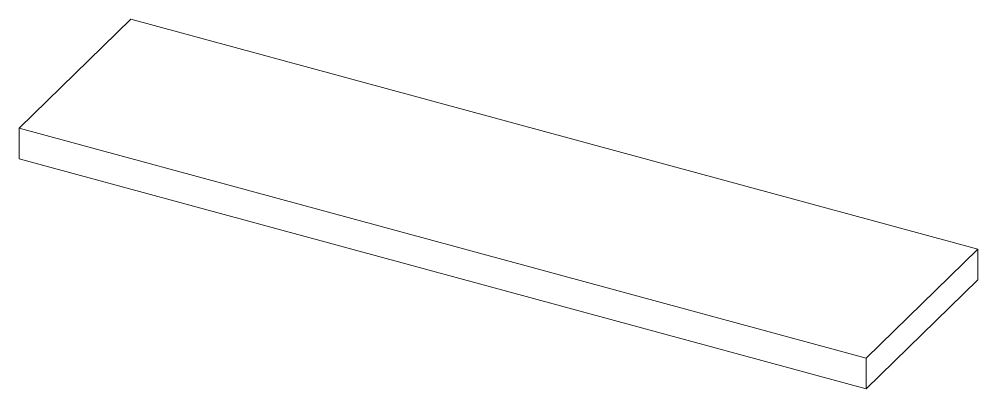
# Model space of a CAD drawing. Header units: millimetres. Extents: x -26.3 to 53.8, y -17.5 to 13.4.
import ezdxf

# ---------------------------------------------------------------- set-up
doc = ezdxf.new("R2010")
doc.units = ezdxf.units.MM

msp = doc.modelspace()

# ---------------------------------------------------------------- linework, layer by layer
at = {"color": 7, "linetype": 'Continuous', "lineweight": 15}
for p, q in [((-16.958, 13.438), (-26.292, 4.328)), ((53.795, -5.791), (-16.958, 13.438)), ((-26.292, 4.328), (-26.292, 1.756)), ((-26.292, 4.328), (44.461, -14.902)), ((-26.292, 1.756), (44.461, -17.473)), ((44.461, -14.902), (53.795, -5.791)), ((53.795, -5.791), (53.795, -8.363)), ((44.461, -17.473), (53.795, -8.363)), ((44.461, -14.902), (44.461, -17.473))]:
    msp.add_line(p, q, dxfattribs=at)

doc.saveas('drawing.dxf')
